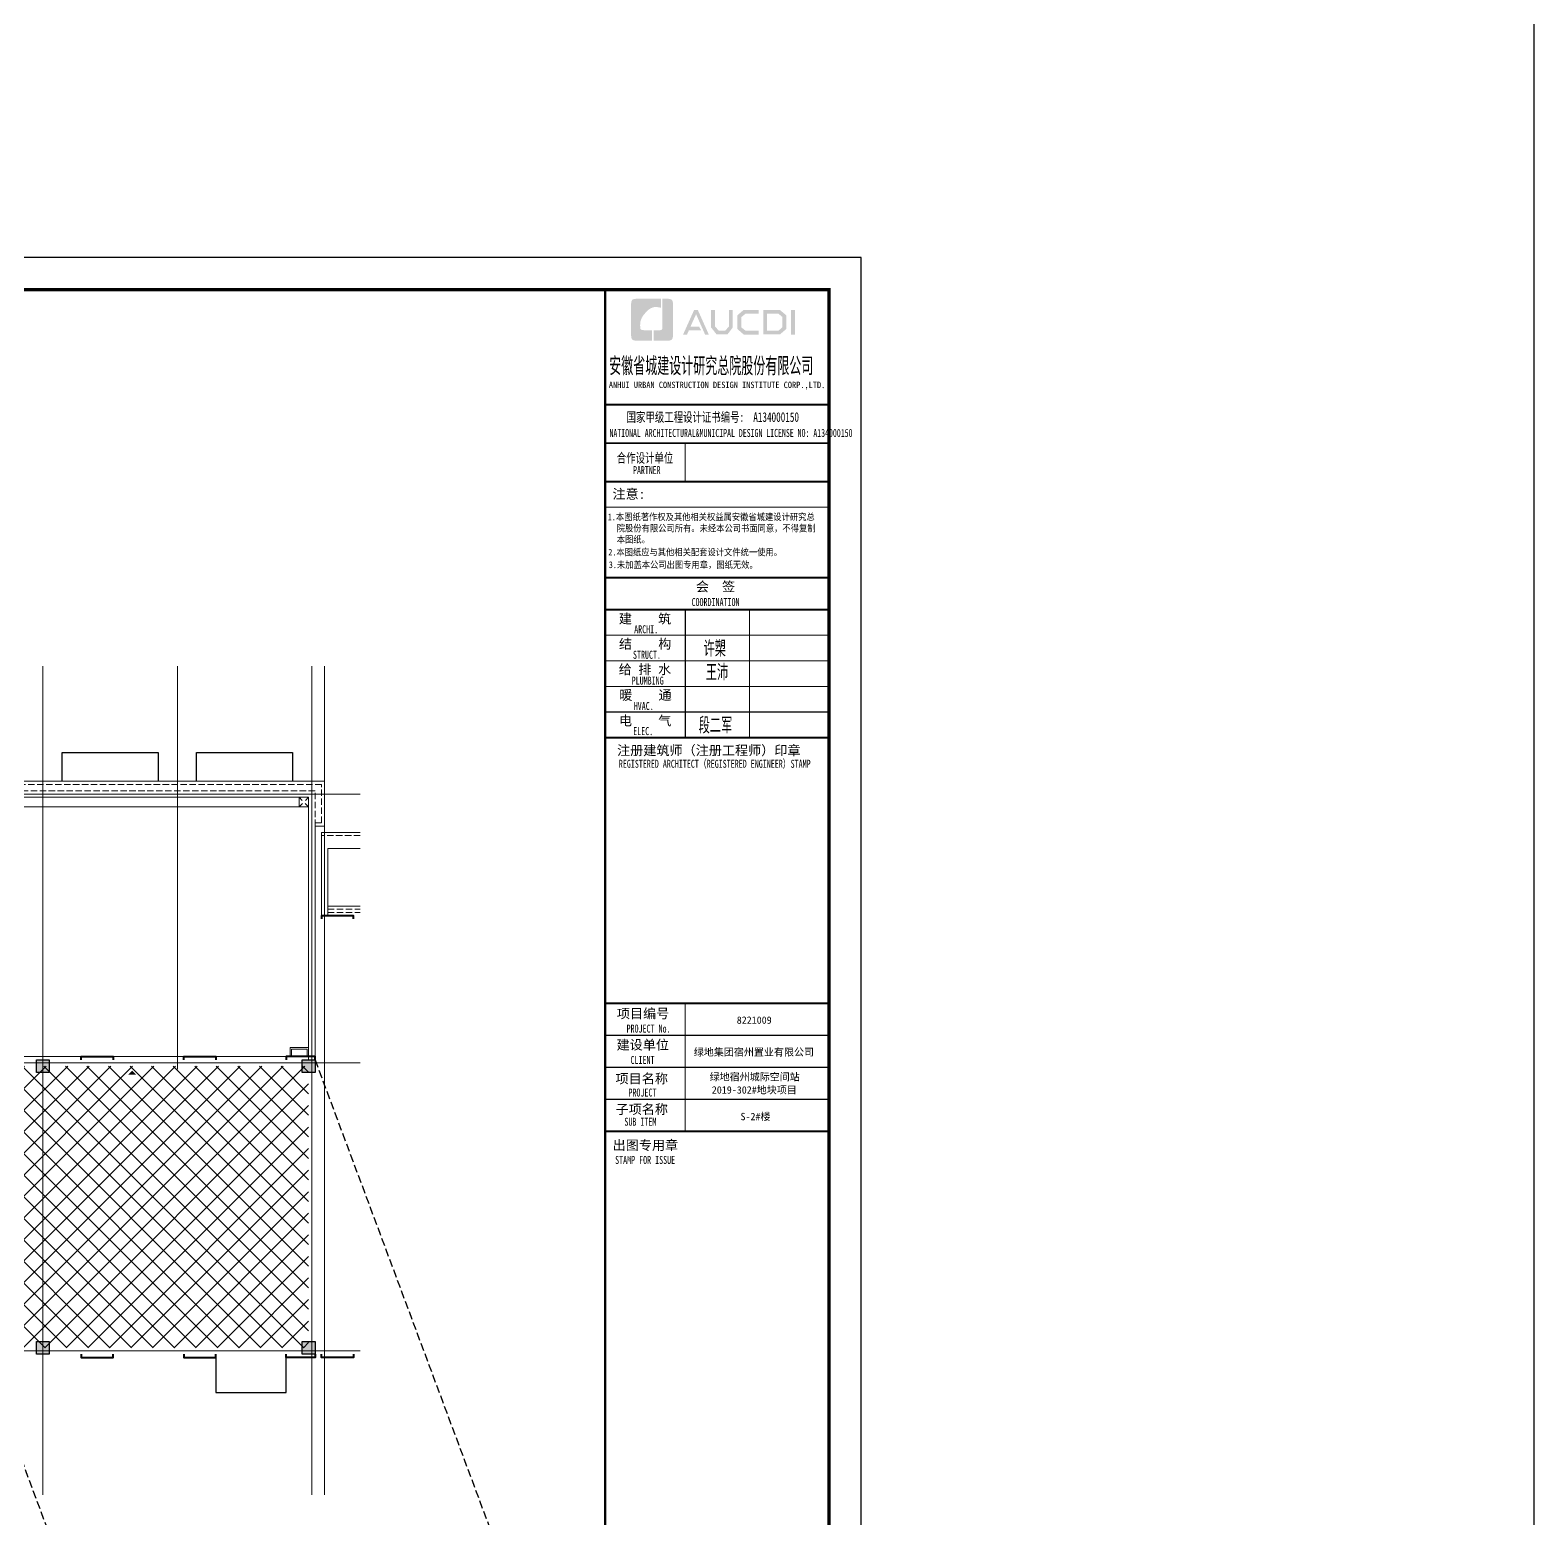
# Model space of a CAD drawing. Extents: x 1188826 to 1909461, y 608442 to 1651179.
# Drawn here: x 1530108 to 1577079, y 1055100 to 1101618 of the extents above; entities that cross this region are included whole.
import ezdxf

# ---------------------------------------------------------------- set-up
doc = ezdxf.new("R2010")
doc.units = 0
doc.header["$LTSCALE"] = 1000
doc.header["$MEASUREMENT"] = 0
for name, pattern in [('ACAD_ISO10W100', [18.5, 12, -3, 0.5, -3]), ('DASH', [0.35, 0.25, -0.1]), ('DOTE', [2.42, 2, -0.2, 0.02, -0.2])]:
    doc.linetypes.add(name, pattern=pattern)
doc.layers.add('DIM_MODI', color=1, linetype='Continuous', plot=False)
for name, color, linetype, lineweight in [('DOTE', 19, 'DOTE', 9), ('STAIR', 2, 'Continuous', 18), ('WALL', 9, 'Continuous', 40), ('图签', 147, 'Continuous', 18), ('平面-分水线', 214, 'Continuous', 15), ('平面-排水沟', 86, 'Continuous', 15), ('平面-看线', 45, 'Continuous', 15), ('立面-普通轮廓', 7, 'Continuous', 18)]:
    doc.layers.add(name, color=color, linetype=linetype, lineweight=lineweight)
for name, color, linetype in [('S-COLU-HATCH', 30, 'Continuous'), ('S-COLU-LINE1', 6, 'Continuous'), ('图框', 140, 'Continuous'), ('图签文字', 147, 'Continuous'), ('立面', 73, 'Continuous')]:
    doc.layers.add(name, color=color, linetype=linetype)
doc.styles.add('HT', font='simhei.ttf')
doc.styles.add('宋体', font='', dxfattribs={"height": 50})
doc.styles.add('建筑图签-1', font='simhei.ttf', dxfattribs={"width": 0.7})
doc.styles.add('建筑图签-2', font='TXT.shx', dxfattribs={"width": 0.5, "bigfont": 'HZTXT.shx'})
doc.styles.get('宋体').set_extended_font_data('SimSun')

# ---------------------------------------------------------------- blocks, each defined once
blk = doc.blocks.new('R5T6Y7TRF')
at = {"layer": '平面-分水线', "elevation": -134}
blk.add_lwpolyline([(392485, -26438), (392785, -26438), (392785, -26738), (392485, -26738)], close=True, dxfattribs=at)
for points in [[(392485, -26438), (392582, -26534)], [(392485, -26738), (392593, -26629)], [(392676, -26629), (392785, -26738)], [(392688, -26534), (392785, -26438)]]:
    blk.add_lwpolyline(points, dxfattribs=at)
blk = doc.blocks.new('1241231241')
at = {"layer": 'S-COLU-HATCH'}
h = blk.add_hatch(color=256, dxfattribs=at)
h.dxf.hatch_style = 1
h.paths.add_polyline_path([(-400, 400), (0, 400), (0, 0), (-400, 0)])
h.paths.add_polyline_path([(-8700, 400), (-8300, 400), (-8300, 0), (-8700, 0)])
h.paths.add_polyline_path([(-400, 9200), (0, 9200), (0, 8800), (-400, 8800)])
h.paths.add_polyline_path([(-8700, 9200), (-8300, 9200), (-8300, 8800), (-8700, 8800)])
at = {"layer": 'S-COLU-LINE1'}
for points in [[(-8700, 9200), (-8300, 9200), (-8300, 8800), (-8700, 8800)], [(-400, 9200), (0, 9200), (0, 8800), (-400, 8800)], [(-8700, 400), (-8300, 400), (-8300, 0), (-8700, 0)], [(-400, 400), (0, 400), (0, 0), (-400, 0)]]:
    blk.add_lwpolyline(points, close=True, dxfattribs=at)
blk = doc.blocks.new('院标1')
h = blk.add_hatch(color=150)
h.dxf.hatch_style = 1
h.set_gradient(color1=(33, 113, 253), color2=(33, 113, 253), tint=1, name='INVCURVED')
edge = h.paths.add_edge_path()
edge.add_spline(control_points=[(116373, 648379), (116379, 648379), (116382, 648379), (116391, 648379), (116391, 648379), (116391, 648379), (116616, 648379), (116616, 648379), (116616, 648379), (116616, 648379), (116616, 648054), (116616, 648054), (116616, 648054), (116616, 648054), (116108, 648054), (116108, 648054), (116108, 648054), (116028, 648054), (115963, 648111), (115963, 648199), (115963, 648199), (115963, 648199), (115963, 649215), (115963, 649215), (115963, 649215), (115963, 649295), (116018, 649360), (116108, 649360), (116108, 649360), (116108, 649360), (116897, 649360), (116897, 649360), (116897, 649360), (116897, 649360), (116897, 649080), (116897, 649080), (116897, 649080), (116897, 649080), (116566, 649140), (116356, 648859), (116356, 648859), (116245, 648719), (116240, 648545), (116247, 648466), (116247, 648466), (116254, 648386), (116247, 648466), (116247, 648466), (116247, 648466), (116247, 648466), (116258, 648374), (116373, 648379)], knot_values=[0, 0, 0, 0, 0.071429, 0.071429, 0.071429, 0.107143, 0.142857, 0.142857, 0.142857, 0.178571, 0.214286, 0.214286, 0.214286, 0.25, 0.285714, 0.285714, 0.285714, 0.321429, 0.357143, 0.357143, 0.357143, 0.392857, 0.428571, 0.428571, 0.428571, 0.464286, 0.5, 0.5, 0.5, 0.535714, 0.571429, 0.571429, 0.571429, 0.607143, 0.642857, 0.642857, 0.642857, 0.678571, 0.714286, 0.714286, 0.714286, 0.75, 0.785714, 0.785714, 0.785714, 0.821429, 0.857143, 0.857143, 0.857143, 0.928571, 1, 1, 1, 1], degree=3, periodic=0)
h = blk.add_hatch(color=150)
h.dxf.hatch_style = 1
h.set_gradient(color1=(33, 113, 253), color2=(33, 113, 253), tint=1, name='INVCURVED')
edge = h.paths.add_edge_path()
edge.add_spline(control_points=[(117268, 649215), (117268, 649215), (117268, 648199), (117268, 648199), (117268, 648199), (117268, 648114), (117212, 648054), (117123, 648054), (117123, 648054), (117123, 648054), (116663, 648054), (116663, 648054), (116663, 648054), (116663, 648054), (116663, 648379), (116663, 648379), (116663, 648379), (116663, 648379), (116865, 648379), (116865, 648379), (116865, 648379), (116907, 648379), (116941, 648413), (116941, 648455), (116941, 648455), (116941, 648455), (116941, 649360), (116941, 649360), (116941, 649360), (116941, 649360), (117123, 649360), (117123, 649360), (117123, 649360), (117204, 649360), (117268, 649306), (117268, 649215)], knot_values=[0, 0, 0, 0, 0.1, 0.1, 0.1, 0.15, 0.2, 0.2, 0.2, 0.25, 0.3, 0.3, 0.3, 0.35, 0.4, 0.4, 0.4, 0.45, 0.5, 0.5, 0.5, 0.55, 0.6, 0.6, 0.6, 0.65, 0.7, 0.7, 0.7, 0.75, 0.8, 0.8, 0.8, 0.9, 1, 1, 1, 1], degree=3, periodic=0)
blk = doc.blocks.new('tq5113')
at = {"layer": '图框'}
h = blk.add_hatch(color=256, dxfattribs=at)
h.paths.add_polyline_path([(5808, 56758), (5934, 56758), (5934, 55988), (5808, 55988)])
h.paths.add_polyline_path([(5056, 56642), (5056, 56116), (5416, 56116), (5540, 56223), (5540, 56541), (5420, 56642)], flags=16)
h.paths.add_polyline_path([(4938, 56760), (4938, 55998), (5460, 55998), (5659, 56168), (5659, 56596), (5463, 56760)])
h.paths.add_polyline_path([(4795, 56764), (4795, 56648), (4388, 56648), (4255, 56537), (4255, 56218), (4388, 56115), (4797, 56115), (4797, 55993), (4333, 55993), (4131, 56168), (4131, 56596), (4329, 56764)])
h.paths.add_polyline_path([(3312, 56762), (3432, 56762), (3432, 56251), (3546, 56120), (3757, 56120), (3871, 56251), (3871, 56762), (3985, 56762), (3985, 56214), (3821, 55997), (3483, 55997), (3312, 56216)])
h.paths.add_polyline_path([(2780, 56760), (2897, 56760), (3239, 55996), (3123, 55996), (2842, 56630), (2667, 56242), (2938, 56242), (2999, 56127), (2618, 56127), (2559, 55994), (2436, 55994)])
for p, q in [((0, 53800), (7000, 53800)), ((0, 53800), (7000, 53800)), ((0, 52600), (7000, 52600))]:
    blk.add_line(p, q, dxfattribs=at)
for points, const_width in [([(0, 0), (0, 57400)], 70), ([(0, 53800), (7000, 53800)], 60), ([(0, 52600), (7000, 52600)], 60), ([(0, 52600), (7000, 52600)], 60), ([(2500, 52600), (2500, 51400)], 35), ([(0, 51400), (7000, 51400)], 60), ([(0, 51400), (7000, 51400)], 60), ([(0, 50599), (7000, 50599)], 35), ([(8, 48400), (7008, 48400)], 60), ([(8, 47400), (7008, 47400)], 70), ([(8, 47400), (7008, 47400)], 70), ([(2508, 47400), (2508, 43400)], 35), ([(4508, 47400), (4508, 43400)], 35), ([(8, 46600), (7008, 46600)], 35), ([(8, 45800), (7008, 45800)], 35), ([(8, 45000), (7008, 45000)], 35), ([(8, 44200), (7008, 44200)], 35), ([(8, 43400), (7008, 43400)], 70), ([(0, 35100), (7000, 35100)], 70), ([(0, 35100), (7000, 35100)], 70), ([(2500, 31100), (2500, 35100)], 35), ([(0, 34100), (7000, 34100)], 35), ([(0, 33100), (7000, 33100)], 35), ([(0, 32100), (7000, 32100)], 35), ([(7000, 31100), (0, 31100)], 70)]:
    blk.add_lwpolyline(points, dxfattribs=dict(at, const_width=const_width))
blk.add_blockref('院标1', (-115149, -592249))
for s, height, style, width, p in [('ANHUI URBAN CONSTRUCTION DESIGN INSTITUTE CORP.,LTD.', 200, '建筑图签-1', 0.91, (118, 54322)), ('NATIONAL ARCHITECTURAL&MUNICIPAL DESIGN LICENSE NO: A134000150', 250, '建筑图签-1', 0.6, (137, 52795)), ('PARTNER', 250, '建筑图签-1', 0.6, (875, 51634)), ('1.本图纸著作权及其他相关权益属安徽省城建设计研究总', 210, 'HT', 0.88, (86, 50193)), ('院股份有限公司所有。未经本公司书面同意，不得复制', 210, 'HT', 0.88, (365, 49839)), (' 2.本图纸应与其他相关配套设计文件统一使用。 ', 210, 'HT', 0.88, (-25, 49092)), ('本图纸。', 210, 'HT', 0.88, (365, 49489)), ('3.未加盖本公司出图专用章，图纸无效。', 210, 'HT', 0.88, (118, 48698)), ('COORDINATION', 250, '建筑图签-1', 0.7, (2700, 47513)), ('ARCHI.', 250, '建筑图签-1', 0.7, (909, 46662)), ('STRUCT.', 250, '建筑图签-1', 0.7, (870, 45865)), ('PLUMBING', 250, '建筑图签-1', 0.7, (829, 45058)), ('HVAC.', 250, '建筑图签-1', 0.7, (894, 44265)), ('ELEC.', 250, '建筑图签-1', 0.7, (878, 43480)), ('REGISTERED ARCHITECT（REGISTERED ENGINEER）STAMP', 250, '建筑图签-1', 0.7, (429, 42459)), ('PROJECT No.', 250, '建筑图签-1', 0.7, (670, 34185, -1799)), ('CLIENT', 250, '建筑图签-1', 0.7, (794, 33206)), ('PROJECT', 250, '建筑图签-1', 0.7, (729, 32187)), ('SUB ITEM', 250, '建筑图签-1', 0.7, (602, 31276)), ('STAMP FOR ISSUE', 250, '建筑图签-1', 0.7, (313, 30081))]:
    blk.add_text(s, height=height, dxfattribs=dict(at, style=style, width=width)).set_placement(p)
at = {"layer": '图签', "color": 2, "style": '宋体'}
for s, height, p in [('8221009 ', 229.3, (4112, 34462)), ('绿地集团宿州置业有限公司', 229.34, (2771, 33462)), ('绿地宿州城际空间站', 229.3, (3266, 32688)), ('2019-302#地块项目', 229.34, (3333, 32279)), ('S-2#楼', 229.3, (4229, 31448))]:
    blk.add_text(s, height=height, dxfattribs=at).set_placement(p)
at = {"layer": '图签文字', "color": 7, "style": '建筑图签-1'}
for s, height, width, p in [('安徽省城建设计研究总院股份有限公司', 500, 0.55, (128, 54777)), ('国家甲级工程设计证书编号:  A134000150', 300, 0.7, (672, 53267)), ('合作设计单位', 300, 0.7, (365, 51990))]:
    blk.add_text(s, height=height, dxfattribs=dict(at, width=width)).set_placement(p)
for s, p in [('注意:', (231, 50863)), ('会  签', (2835, 47968)), ('建    筑', (430, 46967)), ('结    构', (434, 46179)), ('给 排 水', (425, 45385)), ('暖    通', (443, 44582)), ('电    气', (433, 43782)), ('注册建筑师（注册工程师）印章', (375, 42854)), ('项目编号', (368, 34632)), ('建设单位', (360, 33655)), ('项目名称', (327, 32597)), ('子项名称', (327, 31640)), ('出图专用章', (236, 30518))]:
    blk.add_text(s, height=300, dxfattribs=at).set_placement(p)
at = {"layer": '图签文字', "color": 1, "style": '建筑图签-2', "width": 0.7}
for s, p in [('许槊', (3075, 45928)), ('王沛', (3146, 45187)), ('段二军', (2921, 43532))]:
    blk.add_text(s, height=500, dxfattribs=at).set_placement(p)

msp = doc.modelspace()

# ---------------------------------------------------------------- hatches: boundary and pattern name
at = {"layer": 'WALL'}
msp.add_hatch(color=1, dxfattribs=at).paths.add_polyline_path([(1533298, 1069102), (1533178, 1068982), (1533418, 1068982)])
at = {"layer": '立面-普通轮廓'}
h = msp.add_hatch(dxfattribs=at)
h.set_pattern_fill('ANSI37', color=8, scale=300)
h.set_pattern_definition([(45, (0, 0), (-336.7596, 336.7596), []), (135, (0, 0), (-336.7596, -336.7596), [])])
h.paths.add_polyline_path([(1528808, 1069248), (1538808, 1069248), (1538808, 1060448), (1528808, 1060448)])

# ---------------------------------------------------------------- linework, layer by layer
at = {"color": 252, "linetype": 'DASH'}
for points in [[(1539008, 1069448), (1546539, 1049259)], [(1528608, 1060248), (1536139, 1040059)]]:
    msp.add_lwpolyline(points, dxfattribs=at)
at = {"layer": 'DIM_MODI'}
msp.add_lwpolyline([(1454055, 1176593), (1577079, 1176593), (1577079, 1026642), (1454055, 1026642)], close=True, dxfattribs=at)
at = {"layer": 'DOTE', "linetype": 'ACAD_ISO10W100', "ltscale": 100}
for p, q in [((1530508, 1081748), (1530508, 1055850)), ((1530508, 1081748), (1530508, 1066748)), ((1534708, 1081748), (1534708, 1069148)), ((1538908, 1081748), (1538908, 1055850)), ((1539308, 1081748), (1539308, 1055850)), ((1540423, 1077748), (1482008, 1077748)), ((1540423, 1069348), (1482008, 1069348)), ((1482008, 1060348), (1540423, 1060348))]:
    msp.add_line(p, q, dxfattribs=at)
at = {"layer": 'STAIR'}
msp.add_lwpolyline([(1538278, 1069548), (1538228, 1069548), (1538228, 1069827), (1538808, 1069827), (1538808, 1069548), (1538758, 1069548), (1538758, 1069777), (1538278, 1069777)], close=True, dxfattribs=at)
at = {"layer": 'WALL'}
for points in [[(1540208, 1073848), (1540208, 1073948), (1539208, 1073948), (1539208, 1073848)], [(1531708, 1069448), (1531708, 1069548), (1532708, 1069548), (1532708, 1069448)], [(1534908, 1069448), (1534908, 1069548), (1535908, 1069548), (1535908, 1069448)], [(1539008, 1069448), (1539008, 1069548), (1538108, 1069548), (1538108, 1069448)], [(1531708, 1060248), (1531708, 1060148), (1532708, 1060148), (1532708, 1060248)], [(1534908, 1060248), (1534908, 1060148), (1535908, 1060148), (1535908, 1060248)], [(1539008, 1060248), (1539008, 1060148), (1538108, 1060148), (1538108, 1060248)], [(1540208, 1060248), (1540208, 1060148), (1539208, 1060148), (1539208, 1060248)]]:
    msp.add_lwpolyline(points, dxfattribs=at)
at = {"layer": '图框'}
msp.add_lwpolyline([(1471963, 1035110), (1556063, 1035110), (1556063, 1094510), (1471963, 1094510)], close=True, dxfattribs=at)
at = {"layer": '图框', "const_width": 100}
msp.add_lwpolyline([(1474463, 1036110), (1555063, 1036110), (1555063, 1093510), (1474463, 1093510)], close=True, dxfattribs=at)
at = {"layer": '平面-排水沟'}
msp.add_lwpolyline([(1505208, 1077348), (1538808, 1077348)], dxfattribs=at)
at = {"layer": '平面-看线'}
for points in [[(1539008, 1076748), (1539308, 1076748), (1539308, 1078148), (1525608, 1078148), (1525608, 1077648)], [(1538808, 1069448), (1538808, 1077648), (1525608, 1077648)], [(1539008, 1069448), (1539008, 1076748)], [(1540423, 1076548), (1539208, 1076548), (1539208, 1073948)], [(1540423, 1076048), (1539408, 1076048), (1539408, 1073948)], [(1539408, 1074248), (1540423, 1074248)], [(1529508, 1069548), (1531708, 1069548)], [(1532708, 1069548), (1534908, 1069548)], [(1535908, 1069548), (1538108, 1069548)]]:
    msp.add_lwpolyline(points, dxfattribs=at)
at = {"layer": '平面-看线', "linetype": 'DASH', "ltscale": 0.8}
for points in [[(1539008, 1076848), (1539208, 1076848), (1539208, 1078048), (1525708, 1078048), (1525708, 1077648)], [(1539008, 1076748), (1539008, 1077848), (1525708, 1077848)], [(1540423, 1076448), (1539208, 1076448)], [(1539408, 1074148), (1540423, 1074148)], [(1539408, 1074048), (1540423, 1074048)]]:
    msp.add_lwpolyline(points, dxfattribs=at)
at = {"layer": '立面', "color": 4}
for points in [[(1531108, 1078148), (1531108, 1079048), (1534108, 1079048), (1534108, 1078148)], [(1535308, 1078148), (1535308, 1079048), (1538308, 1079048), (1538308, 1078148)], [(1535908, 1060248), (1535908, 1059048), (1538108, 1059048), (1538108, 1060248)]]:
    msp.add_lwpolyline(points, dxfattribs=at)

# ---------------------------------------------------------------- block references
at = {"color": 2}
msp.add_blockref('R5T6Y7TRF', (1146023, 1104085, 134), dxfattribs=at)
at = {"layer": 'WALL'}
for name, p in [('tq5113', (1548068, 1036110)), ('1241231241', (1539008, 1060248))]:
    msp.add_blockref(name, p, dxfattribs=at)

doc.saveas('drawing.dxf')
